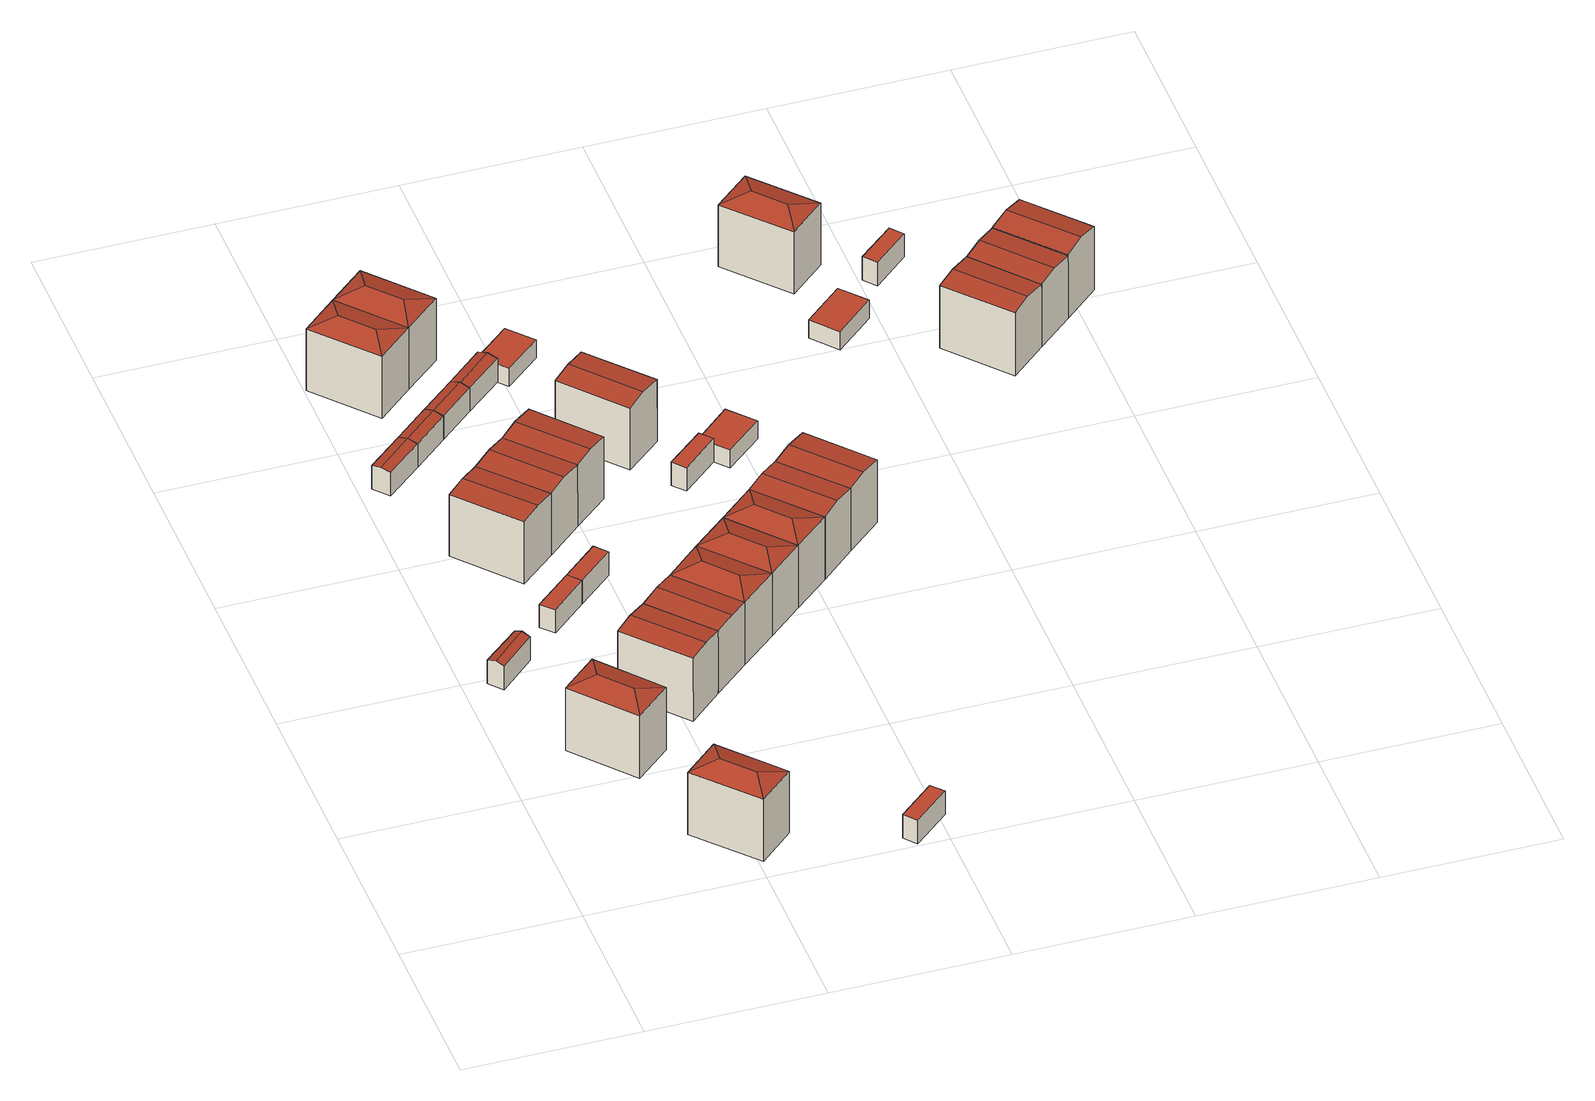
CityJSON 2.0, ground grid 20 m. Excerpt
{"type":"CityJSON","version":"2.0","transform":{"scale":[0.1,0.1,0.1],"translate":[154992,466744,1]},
"CityObjects":{
"building1":{"type":"Building","attributes":{"b3_bag_bag_overlap":0,"b3_dak_type":"slanted","b3_extrusie":"standard","b3_h_dak_50p":4.63,"b3_h_dak_70p":4.71,"b3_h_dak_max":4.77,"b3_h_dak_min":4.03,"b3_h_maaiveld":1.58,"b3_h_nok":4.91,"b3_is_glas_dak":false,"b3_kas_warenhuis":false,"b3_kwaliteitsindicator":true,"b3_mutatie_ahn3_ahn4":false,"b3_mutatie_ahn4_ahn5":false,"b3_n_nok":1,"b3_n_vlakken":2,"b3_opp_buitenmuur":30.27,"b3_opp_dak_plat":0,"b3_opp_dak_schuin":13.38,"b3_opp_grond":10.99,"b3_opp_scheidingsmuur":10.74,"b3_rmse_lod12":0.267,"b3_rmse_lod13":0.267,"b3_rmse_lod22":0.0655,"b3_t_run":10,"b3_val3dity_lod12":"[]","b3_val3dity_lod13":"[]","b3_val3dity_lod22":"[]","b3_volume_lod12":34.39,"b3_volume_lod13":34.39,"b3_volume_lod22":32.69,"geconstateerd":false,"oorspronkelijkbouwjaar":1994,"status":"Pand in gebruik"},"children":["building1-1"]},
"building1-1":{"type":"BuildingPart","parents":["building1"],"geometry":[{"type":"Solid","lod":"2.2","boundaries":[[[[0,1,2,3]],[[4,5,6,1,0]],[[7,6,5,8]],[[6,7,2,1]],[[7,8,9,3,2]],[[4,9,8,5]],[[9,4,0,3]]]],"semantics":{"surfaces":[{"type":"GroundSurface"},{"type":"WallSurface"},{"type":"RoofSurface"}],"values":[[0,1,2,1,1,2,1]]}}]},
"building2":{"type":"Building","attributes":{"b3_bag_bag_overlap":0,"b3_bouwlagen":3,"b3_dak_type":"slanted","b3_extrusie":"standard","b3_h_dak_50p":9.6,"b3_h_dak_70p":9.77,"b3_h_dak_max":9.91,"b3_h_dak_min":7.28,"b3_h_maaiveld":1.52,"b3_is_glas_dak":false,"b3_kas_warenhuis":false,"b3_kwaliteitsindicator":true,"b3_mutatie_ahn3_ahn4":false,"b3_mutatie_ahn4_ahn5":false,"b3_n_nok":0,"b3_n_vlakken":4,"b3_opp_buitenmuur":79.7,"b3_opp_dak_plat":0,"b3_opp_dak_schuin":54.6,"b3_opp_grond":49.22,"b3_opp_scheidingsmuur":136.9,"b3_rmse_lod12":0.864,"b3_rmse_lod13":0.864,"b3_rmse_lod22":0.24,"b3_t_run":28,"b3_val3dity_lod12":"[]","b3_val3dity_lod13":"[]","b3_val3dity_lod22":"[]","b3_volume_lod12":406.12,"b3_volume_lod13":406.12,"b3_volume_lod22":385.7,"geconstateerd":false,"oorspronkelijkbouwjaar":1994,"status":"Pand in gebruik"},"children":["building2-1"]},
"building2-1":{"type":"BuildingPart","parents":["building2"],"geometry":[{"type":"Solid","lod":"2.2","boundaries":[[[[10,11,12,13]],[[14,15,16,17]],[[15,14,11,10]],[[18,14,17]],[[14,18,12,11]],[[19,18,17,16]],[[18,19,13,12]],[[15,19,16]],[[19,15,10,13]]]],"semantics":{"surfaces":[{"type":"GroundSurface"},{"type":"RoofSurface"},{"type":"WallSurface"}],"values":[[0,1,2,1,2,1,2,1,2]]}}]},
"building3":{"type":"Building","attributes":{"b3_bag_bag_overlap":0,"b3_bouwlagen":3,"b3_dak_type":"slanted","b3_extrusie":"standard","b3_h_dak_50p":9.55,"b3_h_dak_70p":9.74,"b3_h_dak_max":9.9,"b3_h_dak_min":7.2,"b3_h_maaiveld":1.53,"b3_is_glas_dak":false,"b3_kas_warenhuis":false,"b3_kwaliteitsindicator":true,"b3_mutatie_ahn3_ahn4":false,"b3_mutatie_ahn4_ahn5":false,"b3_n_nok":0,"b3_n_vlakken":3,"b3_opp_buitenmuur":71.69,"b3_opp_dak_plat":0,"b3_opp_dak_schuin":56.25,"b3_opp_grond":48.6,"b3_opp_scheidingsmuur":135.1,"b3_rmse_lod12":0.925,"b3_rmse_lod13":0.925,"b3_rmse_lod22":0.133,"b3_t_run":32,"b3_val3dity_lod12":"[]","b3_val3dity_lod13":"[]","b3_val3dity_lod22":"[]","b3_volume_lod12":399.47,"b3_volume_lod13":399.47,"b3_volume_lod22":371.41,"geconstateerd":false,"oorspronkelijkbouwjaar":1994,"status":"Pand in gebruik"},"children":["building3-1"]},
"building3-1":{"type":"BuildingPart","parents":["building3"],"geometry":[{"type":"Solid","lod":"2.2","boundaries":[[[[20,21,22,23]],[[24,25,26]],[[25,24,21,20]],[[27,24,26,28]],[[24,27,22,21]],[[29,27,28]],[[27,29,23,22]],[[25,29,28,26]],[[29,25,20,23]]]],"semantics":{"surfaces":[{"type":"GroundSurface"},{"type":"RoofSurface"},{"type":"WallSurface"}],"values":[[0,1,2,1,2,1,2,1,2]]}}]},
"building4":{"type":"Building","attributes":{"b3_bag_bag_overlap":0,"b3_dak_type":"slanted","b3_extrusie":"standard","b3_h_dak_50p":4.61,"b3_h_dak_70p":4.71,"b3_h_dak_max":4.77,"b3_h_dak_min":4.03,"b3_h_maaiveld":1.59,"b3_h_nok":4.92,"b3_is_glas_dak":false,"b3_kas_warenhuis":false,"b3_kwaliteitsindicator":true,"b3_mutatie_ahn3_ahn4":false,"b3_mutatie_ahn4_ahn5":false,"b3_n_nok":1,"b3_n_vlakken":2,"b3_opp_buitenmuur":27.35,"b3_opp_dak_plat":0,"b3_opp_dak_schuin":15.13,"b3_opp_grond":12.2,"b3_opp_scheidingsmuur":12.97,"b3_rmse_lod12":0.291,"b3_rmse_lod13":0.291,"b3_rmse_lod22":0.0603,"b3_t_run":14,"b3_val3dity_lod12":"[]","b3_val3dity_lod13":"[]","b3_val3dity_lod22":"[]","b3_volume_lod12":37.85,"b3_volume_lod13":37.85,"b3_volume_lod22":35.53,"geconstateerd":false,"oorspronkelijkbouwjaar":1994,"status":"Pand in gebruik"},"children":["building4-1"]},
"building4-1":{"type":"BuildingPart","parents":["building4"],"geometry":[{"type":"Solid","lod":"2.2","boundaries":[[[[30,31,32,33]],[[34,35,36,37]],[[35,34,31,30]],[[34,37,38,32,31]],[[39,38,37,36]],[[38,39,33,32]],[[39,36,35,30,33]]]],"semantics":{"surfaces":[{"type":"GroundSurface"},{"type":"RoofSurface"},{"type":"WallSurface"}],"values":[[0,1,2,2,1,2,2]]}}]},
"building5":{"type":"Building","attributes":{"b3_bag_bag_overlap":0,"b3_dak_type":"slanted","b3_extrusie":"standard","b3_h_dak_50p":4.68,"b3_h_dak_70p":4.75,"b3_h_dak_max":4.77,"b3_h_dak_min":4.08,"b3_h_maaiveld":1.59,"b3_h_nok":4.87,"b3_is_glas_dak":false,"b3_kas_warenhuis":false,"b3_kwaliteitsindicator":true,"b3_mutatie_ahn3_ahn4":false,"b3_mutatie_ahn4_ahn5":false,"b3_n_nok":1,"b3_n_vlakken":2,"b3_opp_buitenmuur":35.04,"b3_opp_dak_plat":0,"b3_opp_dak_schuin":11.88,"b3_opp_grond":10.52,"b3_opp_scheidingsmuur":11.82,"b3_rmse_lod12":0.231,"b3_rmse_lod13":0.231,"b3_rmse_lod22":0.231,"b3_t_run":9,"b3_val3dity_lod12":"[]","b3_val3dity_lod13":"[]","b3_val3dity_lod22":"[]","b3_volume_lod12":32.92,"b3_volume_lod13":32.92,"b3_volume_lod22":33.06,"geconstateerd":false,"oorspronkelijkbouwjaar":1994,"status":"Pand in gebruik"},"children":["building5-1"]},
"building5-1":{"type":"BuildingPart","parents":["building5"],"geometry":[{"type":"Solid","lod":"2.2","boundaries":[[[[40,41,42,43]],[[44,45,46,47]],[[47,46,41,40]],[[46,45,42,41]],[[45,44,43,42]],[[44,47,40,43]]]],"semantics":{"surfaces":[{"type":"GroundSurface"},{"type":"RoofSurface"},{"type":"WallSurface"}],"values":[[0,1,2,2,2,2]]}}]},
"building6":{"type":"Building","attributes":{"b3_bag_bag_overlap":0,"b3_bouwlagen":3,"b3_dak_type":"slanted","b3_extrusie":"standard","b3_h_dak_50p":9.61,"b3_h_dak_70p":9.77,"b3_h_dak_max":9.91,"b3_h_dak_min":7.34,"b3_h_maaiveld":1.59,"b3_is_glas_dak":false,"b3_kas_warenhuis":false,"b3_kwaliteitsindicator":true,"b3_mutatie_ahn3_ahn4":false,"b3_mutatie_ahn4_ahn5":false,"b3_n_nok":0,"b3_n_vlakken":4,"b3_opp_buitenmuur":77.63,"b3_opp_dak_plat":33.85,"b3_opp_dak_schuin":20.02,"b3_opp_grond":48.77,"b3_opp_scheidingsmuur":137.22,"b3_rmse_lod12":0.823,"b3_rmse_lod13":0.823,"b3_rmse_lod22":0.257,"b3_t_run":23,"b3_val3dity_lod12":"[]","b3_val3dity_lod13":"[]","b3_val3dity_lod22":"[]","b3_volume_lod12":399.08,"b3_volume_lod13":399.08,"b3_volume_lod22":379.84,"geconstateerd":false,"oorspronkelijkbouwjaar":1994,"status":"Pand in gebruik"},"children":["building6-1"]},
"building6-1":{"type":"BuildingPart","parents":["building6"],"geometry":[{"type":"Solid","lod":"2.2","boundaries":[[[[48,49,50,51]],[[52,53,54,55]],[[53,52,49,48]],[[52,55,56,50,49]],[[57,56,55,54]],[[56,57,51,50]],[[57,54,53,48,51]]]],"semantics":{"surfaces":[{"type":"GroundSurface"},{"type":"RoofSurface"},{"type":"WallSurface"}],"values":[[0,1,2,2,1,2,2]]}}]},
"building7":{"type":"Building","attributes":{"b3_bag_bag_overlap":0,"b3_bouwlagen":3,"b3_dak_type":"slanted","b3_extrusie":"standard","b3_h_dak_50p":9.59,"b3_h_dak_70p":9.77,"b3_h_dak_max":9.9,"b3_h_dak_min":7.23,"b3_h_maaiveld":1.51,"b3_is_glas_dak":false,"b3_kas_warenhuis":false,"b3_kwaliteitsindicator":true,"b3_mutatie_ahn3_ahn4":false,"b3_mutatie_ahn4_ahn5":false,"b3_n_nok":0,"b3_n_vlakken":4,"b3_opp_buitenmuur":77.26,"b3_opp_dak_plat":0,"b3_opp_dak_schuin":51.96,"b3_opp_grond":46.77,"b3_opp_scheidingsmuur":135.8,"b3_rmse_lod12":0.883,"b3_rmse_lod13":0.883,"b3_rmse_lod22":0.223,"b3_t_run":28,"b3_val3dity_lod12":"[]","b3_val3dity_lod13":"[]","b3_val3dity_lod22":"[]","b3_volume_lod12":386.36,"b3_volume_lod13":386.36,"b3_volume_lod22":367.02,"geconstateerd":false,"oorspronkelijkbouwjaar":1994,"status":"Pand in gebruik"},"children":["building7-1"]},
"building7-1":{"type":"BuildingPart","parents":["building7"],"geometry":[{"type":"Solid","lod":"2.2","boundaries":[[[[58,59,60,61]],[[62,63,64,65]],[[63,62,59,58]],[[62,65,66,60,59]],[[67,66,65,64]],[[66,67,61,60]],[[67,64,63,58,61]]]],"semantics":{"surfaces":[{"type":"GroundSurface"},{"type":"RoofSurface"},{"type":"WallSurface"}],"values":[[0,1,2,2,1,2,2]]}}]},
"building8":{"type":"Building","attributes":{"b3_bag_bag_overlap":0,"b3_dak_type":"slanted","b3_extrusie":"standard","b3_h_dak_50p":4.69,"b3_h_dak_70p":4.74,"b3_h_dak_max":4.77,"b3_h_dak_min":4.13,"b3_h_maaiveld":1.6,"b3_h_nok":4.86,"b3_is_glas_dak":false,"b3_kas_warenhuis":false,"b3_kwaliteitsindicator":true,"b3_mutatie_ahn3_ahn4":false,"b3_mutatie_ahn4_ahn5":false,"b3_n_nok":1,"b3_n_vlakken":2,"b3_opp_buitenmuur":27.8,"b3_opp_dak_plat":0,"b3_opp_dak_schuin":14.41,"b3_opp_grond":11.99,"b3_opp_scheidingsmuur":12.98,"b3_rmse_lod12":0.27,"b3_rmse_lod13":0.27,"b3_rmse_lod22":0.0761,"b3_t_run":11,"b3_val3dity_lod12":"[]","b3_val3dity_lod13":"[]","b3_val3dity_lod22":"[]","b3_volume_lod12":37.41,"b3_volume_lod13":37.41,"b3_volume_lod22":35.34,"geconstateerd":false,"oorspronkelijkbouwjaar":1994,"status":"Pand in gebruik"},"children":["building8-1"]},
"building8-1":{"type":"BuildingPart","parents":["building8"],"geometry":[{"type":"Solid","lod":"2.2","boundaries":[[[[33,68,69,30]],[[70,39,36,71]],[[39,70,68,33]],[[70,71,72,69,68]],[[35,72,71,36]],[[72,35,30,69]],[[35,36,39,33,30]]]],"semantics":{"surfaces":[{"type":"GroundSurface"},{"type":"RoofSurface"},{"type":"WallSurface"}],"values":[[0,1,2,2,1,2,2]]}}]},
"building9":{"type":"Building","attributes":{"b3_bag_bag_overlap":0,"b3_bouwlagen":3,"b3_dak_type":"slanted","b3_extrusie":"standard","b3_h_dak_50p":9.6,"b3_h_dak_70p":9.78,"b3_h_dak_max":9.91,"b3_h_dak_min":7.36,"b3_h_maaiveld":1.59,"b3_is_glas_dak":false,"b3_kas_warenhuis":false,"b3_kwaliteitsindicator":true,"b3_mutatie_ahn3_ahn4":false,"b3_mutatie_ahn4_ahn5":false,"b3_n_nok":0,"b3_n_vlakken":4,"b3_opp_buitenmuur":74.48,"b3_opp_dak_plat":0,"b3_opp_dak_schuin":57.05,"b3_opp_grond":49.5,"b3_opp_scheidingsmuur":133.63,"b3_rmse_lod12":0.847,"b3_rmse_lod13":0.847,"b3_rmse_lod22":0.114,"b3_t_run":25,"b3_val3dity_lod12":"[]","b3_val3dity_lod13":"[]","b3_val3dity_lod22":"[]","b3_volume_lod12":405.48,"b3_volume_lod13":405.48,"b3_volume_lod22":376.64,"geconstateerd":false,"oorspronkelijkbouwjaar":1994,"status":"Pand in gebruik"},"children":["building9-1"]},
"building9-1":{"type":"BuildingPart","parents":["building9"],"geometry":[{"type":"Solid","lod":"2.2","boundaries":[[[[73,74,75,76]],[[77,78,79,80]],[[78,77,74,73]],[[81,77,80]],[[77,81,75,74]],[[82,81,80,79]],[[81,82,76,75]],[[78,82,79]],[[82,78,73,76]]]],"semantics":{"surfaces":[{"type":"GroundSurface"},{"type":"RoofSurface"},{"type":"WallSurface"}],"values":[[0,1,2,1,2,1,2,1,2]]}}]},
"building10":{"type":"Building","attributes":{"b3_bag_bag_overlap":0,"b3_dak_type":"slanted","b3_extrusie":"standard","b3_h_dak_50p":4.64,"b3_h_dak_70p":4.74,"b3_h_dak_max":4.77,"b3_h_dak_min":3.97,"b3_h_maaiveld":1.59,"b3_h_nok":4.87,"b3_is_glas_dak":false,"b3_kas_warenhuis":false,"b3_kwaliteitsindicator":true,"b3_mutatie_ahn3_ahn4":false,"b3_mutatie_ahn4_ahn5":false,"b3_n_nok":1,"b3_n_vlakken":2,"b3_opp_buitenmuur":35.2,"b3_opp_dak_plat":0,"b3_opp_dak_schuin":12.43,"b3_opp_grond":10.28,"b3_opp_scheidingsmuur":11.78,"b3_rmse_lod12":0.25,"b3_rmse_lod13":0.25,"b3_rmse_lod22":0.283,"b3_t_run":13,"b3_val3dity_lod12":"[]","b3_val3dity_lod13":"[]","b3_val3dity_lod22":"[]","b3_volume_lod12":32.15,"b3_volume_lod13":32.15,"b3_volume_lod22":32.81,"geconstateerd":false,"oorspronkelijkbouwjaar":1994,"status":"Pand in gebruik"},"children":["building10-1"]},
"building10-1":{"type":"BuildingPart","parents":["building10"],"geometry":[{"type":"Solid","lod":"2.2","boundaries":[[[[40,83,84,41]],[[46,85,86,47]],[[47,86,83,40]],[[86,85,84,83]],[[85,46,41,84]],[[46,47,40,41]]]],"semantics":{"surfaces":[{"type":"GroundSurface"},{"type":"RoofSurface"},{"type":"WallSurface"}],"values":[[0,1,2,2,2,2]]}}]},
"building11":{"type":"Building","attributes":{"b3_bag_bag_overlap":0,"b3_bouwlagen":3,"b3_dak_type":"slanted","b3_extrusie":"standard","b3_h_dak_50p":9.6,"b3_h_dak_70p":9.77,"b3_h_dak_max":9.91,"b3_h_dak_min":7.34,"b3_h_maaiveld":1.59,"b3_is_glas_dak":false,"b3_kas_warenhuis":false,"b3_kwaliteitsindicator":true,"b3_mutatie_ahn3_ahn4":false,"b3_mutatie_ahn4_ahn5":false,"b3_n_nok":0,"b3_n_vlakken":4,"b3_opp_buitenmuur":73.9,"b3_opp_dak_plat":29.77,"b3_opp_dak_schuin":25.44,"b3_opp_grond":48.77,"b3_opp_scheidingsmuur":137.41,"b3_rmse_lod12":0.866,"b3_rmse_lod13":0.866,"b3_rmse_lod22":0.205,"b3_t_run":30,"b3_val3dity_lod12":"[]","b3_val3dity_lod13":"[]","b3_val3dity_lod22":"[]","b3_volume_lod12":399.15,"b3_volume_lod13":399.15,"b3_volume_lod22":375.62,"geconstateerd":false,"oorspronkelijkbouwjaar":1994,"status":"Pand in gebruik"},"children":["building11-1"]},
"building11-1":{"type":"BuildingPart","parents":["building11"],"geometry":[{"type":"Solid","lod":"2.2","boundaries":[[[[50,87,88,51]],[[56,89,90,87,50]],[[91,90,89,92]],[[90,91,88,87]],[[91,92,57,51,88]],[[56,57,92,89]],[[57,56,50,51]]]],"semantics":{"surfaces":[{"type":"GroundSurface"},{"type":"WallSurface"},{"type":"RoofSurface"}],"values":[[0,1,2,1,1,2,1]]}}]},
"building12":{"type":"Building","attributes":{"b3_bag_bag_overlap":0,"b3_bouwlagen":3,"b3_dak_type":"slanted","b3_extrusie":"standard","b3_h_dak_50p":9.59,"b3_h_dak_70p":9.78,"b3_h_dak_max":9.91,"b3_h_dak_min":7.23,"b3_h_maaiveld":1.5,"b3_is_glas_dak":false,"b3_kas_warenhuis":false,"b3_kwaliteitsindicator":true,"b3_mutatie_ahn3_ahn4":false,"b3_mutatie_ahn4_ahn5":false,"b3_n_nok":0,"b3_n_vlakken":4,"b3_opp_buitenmuur":77.99,"b3_opp_dak_plat":0,"b3_opp_dak_schuin":55.52,"b3_opp_grond":49.22,"b3_opp_scheidingsmuur":136.2,"b3_rmse_lod12":0.898,"b3_rmse_lod13":0.898,"b3_rmse_lod22":0.191,"b3_t_run":26,"b3_val3dity_lod12":"[]","b3_val3dity_lod13":"[]","b3_val3dity_lod22":"[]","b3_volume_lod12":406.98,"b3_volume_lod13":406.98,"b3_volume_lod22":383.53,"geconstateerd":false,"oorspronkelijkbouwjaar":1994,"status":"Pand in gebruik"},"children":["building12-1"]},
"building12-1":{"type":"BuildingPart","parents":["building12"],"geometry":[{"type":"Solid","lod":"2.2","boundaries":[[[[93,94,61,60]],[[95,96,97,98]],[[96,95,94,93]],[[95,98,67,61,94]],[[66,67,98,97]],[[67,66,60,61]],[[66,97,96,93,60]]]],"semantics":{"surfaces":[{"type":"GroundSurface"},{"type":"RoofSurface"},{"type":"WallSurface"}],"values":[[0,1,2,2,1,2,2]]}}]},
"building13":{"type":"Building","attributes":{"b3_bag_bag_overlap":0,"b3_dak_type":"slanted","b3_extrusie":"standard","b3_h_dak_50p":4.61,"b3_h_dak_70p":4.72,"b3_h_dak_max":4.76,"b3_h_dak_min":4.02,"b3_h_maaiveld":1.59,"b3_h_nok":4.92,"b3_is_glas_dak":false,"b3_kas_warenhuis":false,"b3_kwaliteitsindicator":true,"b3_mutatie_ahn3_ahn4":false,"b3_mutatie_ahn4_ahn5":false,"b3_n_nok":1,"b3_n_vlakken":2,"b3_opp_buitenmuur":26.83,"b3_opp_dak_plat":0,"b3_opp_dak_schuin":15.41,"b3_opp_grond":12.29,"b3_opp_scheidingsmuur":13.17,"b3_rmse_lod12":0.297,"b3_rmse_lod13":0.297,"b3_rmse_lod22":0.0627,"b3_t_run":14,"b3_val3dity_lod12":"[]","b3_val3dity_lod13":"[]","b3_val3dity_lod22":"[]","b3_volume_lod12":38.17,"b3_volume_lod13":38.17,"b3_volume_lod22":35.73,"geconstateerd":false,"oorspronkelijkbouwjaar":1994,"status":"Pand in gebruik"},"children":["building13-1"]},
"building13-1":{"type":"BuildingPart","parents":["building13"],"geometry":[{"type":"Solid","lod":"2.2","boundaries":[[[[99,69,68,100]],[[72,101,102,71]],[[101,72,69,99]],[[72,71,70,68,69]],[[103,70,71,102]],[[70,103,100,68]],[[103,102,101,99,100]]]],"semantics":{"surfaces":[{"type":"GroundSurface"},{"type":"RoofSurface"},{"type":"WallSurface"}],"values":[[0,1,2,2,1,2,2]]}}]},
"building14":{"type":"Building","attributes":{"b3_bag_bag_overlap":0,"b3_bouwlagen":3,"b3_dak_type":"slanted","b3_extrusie":"standard","b3_h_dak_50p":9.74,"b3_h_dak_70p":9.85,"b3_h_dak_max":10.15,"b3_h_dak_min":9.33,"b3_h_maaiveld":1.56,"b3_is_glas_dak":false,"b3_kas_warenhuis":false,"b3_kwaliteitsindicator":true,"b3_mutatie_ahn3_ahn4":false,"b3_mutatie_ahn4_ahn5":false,"b3_n_nok":0,"b3_n_vlakken":7,"b3_opp_buitenmuur":94.42,"b3_opp_dak_plat":0,"b3_opp_dak_schuin":53.62,"b3_opp_grond":50.47,"b3_opp_scheidingsmuur":137.22,"b3_rmse_lod12":1.03,"b3_rmse_lod13":1.03,"b3_rmse_lod22":0.602,"b3_t_run":33,"b3_val3dity_lod12":"[]","b3_val3dity_lod13":"[]","b3_val3dity_lod22":"[]","b3_volume_lod12":415.78,"b3_volume_lod13":415.78,"b3_volume_lod22":398.67,"geconstateerd":false,"oorspronkelijkbouwjaar":1994,"status":"Pand in gebruik"},"children":["building14-1"]},
"building14-1":{"type":"BuildingPart","parents":["building14"],"geometry":[{"type":"Solid","lod":"2.2","boundaries":[[[[73,104,105,74]],[[106,78,107]],[[78,106,104,73]],[[108,106,107,109]],[[106,108,105,104]],[[77,108,109]],[[108,77,74,105]],[[78,77,109,107]],[[77,78,73,74]]]],"semantics":{"surfaces":[{"type":"GroundSurface"},{"type":"RoofSurface"},{"type":"WallSurface"}],"values":[[0,1,2,1,2,1,2,1,2]]}}]},
"building15":{"type":"Building","attributes":{"b3_bag_bag_overlap":0,"b3_bouwlagen":3,"b3_dak_type":"slanted","b3_extrusie":"standard","b3_h_dak_50p":9.62,"b3_h_dak_70p":9.78,"b3_h_dak_max":9.92,"b3_h_dak_min":7.34,"b3_h_maaiveld":1.6,"b3_is_glas_dak":false,"b3_kas_warenhuis":false,"b3_kwaliteitsindicator":true,"b3_mutatie_ahn3_ahn4":false,"b3_mutatie_ahn4_ahn5":false,"b3_n_nok":0,"b3_n_vlakken":4,"b3_opp_buitenmuur":74.53,"b3_opp_dak_plat":0,"b3_opp_dak_schuin":53.96,"b3_opp_grond":48.77,"b3_opp_scheidingsmuur":140,"b3_rmse_lod12":0.837,"b3_rmse_lod13":0.837,"b3_rmse_lod22":0.233,"b3_t_run":22,"b3_val3dity_lod12":"[]","b3_val3dity_lod13":"[]","b3_val3dity_lod22":"[]","b3_volume_lod12":399.13,"b3_volume_lod13":399.13,"b3_volume_lod22":379.52,"geconstateerd":false,"oorspronkelijkbouwjaar":1994,"status":"Pand in gebruik"},"children":["building15-1"]},
"building15-1":{"type":"BuildingPart","parents":["building15"],"geometry":[{"type":"Solid","lod":"2.2","boundaries":[[[[87,110,111,88]],[[90,112,113,110,87]],[[114,113,112,115]],[[113,114,111,110]],[[114,115,91,88,111]],[[90,91,115,112]],[[91,90,87,88]]]],"semantics":{"surfaces":[{"type":"GroundSurface"},{"type":"WallSurface"},{"type":"RoofSurface"}],"values":[[0,1,2,1,1,2,1]]}}]},
"building16":{"type":"Building","attributes":{"b3_bag_bag_overlap":0,"b3_dak_type":"slanted","b3_extrusie":"standard","b3_h_dak_50p":4.72,"b3_h_dak_70p":4.75,"b3_h_dak_max":4.78,"b3_h_dak_min":4.2,"b3_h_maaiveld":1.56,"b3_h_nok":4.88,"b3_is_glas_dak":false,"b3_kas_warenhuis":false,"b3_kwaliteitsindicator":true,"b3_mutatie_ahn3_ahn4":false,"b3_mutatie_ahn4_ahn5":false,"b3_n_nok":1,"b3_n_vlakken":2,"b3_opp_buitenmuur":37.18,"b3_opp_dak_plat":0,"b3_opp_dak_schuin":11.25,"b3_opp_grond":10.51,"b3_opp_scheidingsmuur":10.3,"b3_rmse_lod12":0.205,"b3_rmse_lod13":0.205,"b3_rmse_lod22":0.273,"b3_t_run":10,"b3_val3dity_lod12":"[]","b3_val3dity_lod13":"[]","b3_val3dity_lod22":"[]","b3_volume_lod12":33.3,"b3_volume_lod13":33.3,"b3_volume_lod22":33.35,"geconstateerd":false,"oorspronkelijkbouwjaar":1994,"status":"Pand in gebruik"},"children":["building16-1"]},
"building16-1":{"type":"BuildingPart","parents":["building16"],"geometry":[{"type":"Solid","lod":"2.2","boundaries":[[[[116,117,118,119]],[[120,121,122,123]],[[123,122,117,116]],[[122,121,118,117]],[[121,120,119,118]],[[120,123,116,119]]]],"semantics":{"surfaces":[{"type":"GroundSurface"},{"type":"RoofSurface"},{"type":"WallSurface"}],"values":[[0,1,2,2,2,2]]}}]},
"building17":{"type":"Building","attributes":{"b3_bag_bag_overlap":0,"b3_bouwlagen":3,"b3_dak_type":"slanted","b3_extrusie":"standard","b3_h_dak_50p":9.58,"b3_h_dak_70p":9.76,"b3_h_dak_max":9.91,"b3_h_dak_min":7.18,"b3_h_maaiveld":1.5,"b3_is_glas_dak":false,"b3_kas_warenhuis":false,"b3_kwaliteitsindicator":true,"b3_mutatie_ahn3_ahn4":false,"b3_mutatie_ahn4_ahn5":false,"b3_n_nok":0,"b3_n_vlakken":4,"b3_opp_buitenmuur":74.84,"b3_opp_dak_plat":28.11,"b3_opp_dak_schuin":28.77,"b3_opp_grond":49.51,"b3_opp_scheidingsmuur":136.21,"b3_rmse_lod12":0.909,"b3_rmse_lod13":0.909,"b3_rmse_lod22":0.114,"b3_t_run":29,"b3_val3dity_lod12":"[]","b3_val3dity_lod13":"[]","b3_val3dity_lod22":"[]","b3_volume_lod12":409.33,"b3_volume_lod13":409.33,"b3_volume_lod22":382.54,"geconstateerd":false,"oorspronkelijkbouwjaar":1994,"status":"Pand in gebruik"},"children":["building17-1"]},
"building17-1":{"type":"BuildingPart","parents":["building17"],"geometry":[{"type":"Solid","lod":"2.2","boundaries":[[[[124,94,93,125]],[[95,126,127]],[[126,95,94,124]],[[96,95,127,128]],[[95,96,93,94]],[[129,96,128]],[[96,129,125,93]],[[126,129,128,127]],[[129,126,124,125]]]],"semantics":{"surfaces":[{"type":"GroundSurface"},{"type":"RoofSurface"},{"type":"WallSurface"}],"values":[[0,1,2,1,2,1,2,1,2]]}}]},
"building18":{"type":"Building","attributes":{"b3_bag_bag_overlap":0,"b3_dak_type":"slanted","b3_extrusie":"standard","b3_h_dak_50p":4.61,"b3_h_dak_70p":4.71,"b3_h_dak_max":4.76,"b3_h_dak_min":3.96,"b3_h_maaiveld":1.58,"b3_h_nok":4.93,"b3_is_glas_dak":false,"b3_kas_warenhuis":false,"b3_kwaliteitsindicator":true,"b3_mutatie_ahn3_ahn4":false,"b3_mutatie_ahn4_ahn5":false,"b3_n_nok":1,"b3_n_vlakken":2,"b3_opp_buitenmuur":29.05,"b3_opp_dak_plat":0,"b3_opp_dak_schuin":16.41,"b3_opp_grond":13.06,"b3_opp_scheidingsmuur":12.29,"b3_rmse_lod12":0.303,"b3_rmse_lod13":0.303,"b3_rmse_lod22":0.099,"b3_t_run":12,"b3_val3dity_lod12":"[]","b3_val3dity_lod13":"[]","b3_val3dity_lod22":"[]","b3_volume_lod12":40.49,"b3_volume_lod13":40.49,"b3_volume_lod22":37.89,"geconstateerd":false,"oorspronkelijkbouwjaar":1994,"status":"Pand in gebruik"},"children":["building18-1"]},
"building18-1":{"type":"BuildingPart","parents":["building18"],"geometry":[{"type":"Solid","lod":"2.2","boundaries":[[[[100,130,131,99]],[[132,103,133,134]],[[103,132,130,100]],[[132,134,135,131,130]],[[101,135,134,133]],[[135,101,99,131]],[[101,133,103,100,99]]]],"semantics":{"surfaces":[{"type":"GroundSurface"},{"type":"RoofSurface"},{"type":"WallSurface"}],"values":[[0,1,2,2,1,2,2]]}}]},
"building19":{"type":"Building","attributes":{"b3_bag_bag_overlap":0,"b3_bouwlagen":3,"b3_dak_type":"slanted","b3_extrusie":"standard","b3_h_dak_50p":9.59,"b3_h_dak_70p":9.77,"b3_h_dak_max":9.91,"b3_h_dak_min":7.24,"b3_h_maaiveld":1.48,"b3_is_glas_dak":false,"b3_kas_warenhuis":false,"b3_kwaliteitsindicator":true,"b3_mutatie_ahn3_ahn4":false,"b3_mutatie_ahn4_ahn5":false,"b3_n_nok":0,"b3_n_vlakken":4,"b3_opp_buitenmuur":72.04,"b3_opp_dak_plat":0.24,"b3_opp_dak_schuin":55.11,"b3_opp_grond":47.88,"b3_opp_scheidingsmuur":136.36,"b3_rmse_lod12":0.882,"b3_rmse_lod13":0.882,"b3_rmse_lod22":0.114,"b3_t_run":28,"b3_val3dity_lod12":"[]","b3_val3dity_lod13":"[]","b3_val3dity_lod22":"[]","b3_volume_lod12":396.99,"b3_volume_lod13":396.99,"b3_volume_lod22":369.7,"geconstateerd":false,"oorspronkelijkbouwjaar":1994,"status":"Pand in gebruik"},"children":["building19-1"]},
"building19-1":{"type":"BuildingPart","parents":["building19"],"geometry":[{"type":"Solid","lod":"2.2","boundaries":[[[[136,124,125,137]],[[126,138,139]],[[138,126,124,136]],[[129,126,139,140]],[[126,129,125,124]],[[141,129,140]],[[129,141,137,125]],[[138,141,140,139]],[[141,138,136,137]]]],"semantics":{"surfaces":[{"type":"GroundSurface"},{"type":"RoofSurface"},{"type":"WallSurface"}],"values":[[0,1,2,1,2,1,2,1,2]]}}]},
"building20":{"type":"Building","attributes":{"b3_bag_bag_overlap":0,"b3_dak_type":"horizontal","b3_extrusie":"standard","b3_h_dak_50p":4.03,"b3_h_dak_70p":4.03,"b3_h_dak_max":4.07,"b3_h_dak_min":3.99,"b3_h_maaiveld":1.57,"b3_is_glas_dak":false,"b3_kas_warenhuis":false,"b3_kwaliteitsindicator":true,"b3_mutatie_ahn3_ahn4":false,"b3_mutatie_ahn4_ahn5":false,"b3_n_nok":0,"b3_n_vlakken":1,"b3_opp_buitenmuur":39.67,"b3_opp_dak_plat":20.59,"b3_opp_dak_schuin":0,"b3_opp_grond":20.59,"b3_opp_scheidingsmuur":5.63,"b3_rmse_lod12":0.0218,"b3_rmse_lod13":0.0218,"b3_rmse_lod22":0.0178,"b3_t_run":20,"b3_val3dity_lod12":"[]","b3_val3dity_lod13":"[]","b3_val3dity_lod22":"[]","b3_volume_lod12":50.68,"b3_volume_lod13":50.68,"b3_volume_lod22":50.57,"geconstateerd":false,"oorspronkelijkbouwjaar":1994,"status":"Pand in gebruik"},"children":["building20-1"]},
"building20-1":{"type":"BuildingPart","parents":["building20"],"geometry":[{"type":"Solid","lod":"2.2","boundaries":[[[[142,130,143,144]],[[145,146,147,148]],[[148,147,130,142]],[[147,146,143,130]],[[146,145,144,143]],[[145,148,142,144]]]],"semantics":{"surfaces":[{"type":"GroundSurface"},{"type":"RoofSurface"},{"type":"WallSurface"}],"values":[[0,1,2,2,2,2]]}}]},
"building21":{"type":"Building","attributes":{"b3_bag_bag_overlap":0,"b3_bouwlagen":3,"b3_dak_type":"slanted","b3_extrusie":"standard","b3_h_dak_50p":9.62,"b3_h_dak_70p":9.79,"b3_h_dak_max":9.93,"b3_h_dak_min":7.36,"b3_h_maaiveld":1.56,"b3_is_glas_dak":false,"b3_kas_warenhuis":false,"b3_kwaliteitsindicator":true,"b3_mutatie_ahn3_ahn4":false,"b3_mutatie_ahn4_ahn5":false,"b3_n_nok":0,"b3_n_vlakken":6,"b3_opp_buitenmuur":77.06,"b3_opp_dak_plat":0,"b3_opp_dak_schuin":56.78,"b3_opp_grond":48.76,"b3_opp_scheidingsmuur":134.86,"b3_rmse_lod12":1.28,"b3_rmse_lod13":1.28,"b3_rmse_lod22":0.622,"b3_t_run":34,"b3_val3dity_lod12":"[]","b3_val3dity_lod13":"[]","b3_val3dity_lod22":"[]","b3_volume_lod12":400.56,"b3_volume_lod13":400.56,"b3_volume_lod22":374.87,"geconstateerd":false,"oorspronkelijkbouwjaar":1994,"status":"Pand in gebruik"},"children":["building21-1"]},
"building21-1":{"type":"BuildingPart","parents":["building21"],"geometry":[{"type":"Solid","lod":"2.2","boundaries":[[[[149,150,151,152]],[[153,154,155,156]],[[154,153,150,149]],[[153,156,157,151,150]],[[158,157,156,155]],[[157,158,152,151]],[[158,155,154,149,152]]]],"semantics":{"surfaces":[{"type":"GroundSurface"},{"type":"RoofSurface"},{"type":"WallSurface"}],"values":[[0,1,2,2,1,2,2]]}}]},
"building22":{"type":"Building","attributes":{"b3_bag_bag_overlap":0,"b3_bouwlagen":3,"b3_dak_type":"slanted","b3_extrusie":"standard","b3_h_dak_50p":9.6,"b3_h_dak_70p":9.77,"b3_h_dak_max":9.91,"b3_h_dak_min":7.21,"b3_h_maaiveld":1.48,"b3_is_glas_dak":false,"b3_kas_warenhuis":false,"b3_kwaliteitsindicator":true,"b3_mutatie_ahn3_ahn4":false,"b3_mutatie_ahn4_ahn5":false,"b3_n_nok":0,"b3_n_vlakken":4,"b3_opp_buitenmuur":75.82,"b3_opp_dak_plat":30.67,"b3_opp_dak_schuin":24.29,"b3_opp_grond":48.83,"b3_opp_scheidingsmuur":138.82,"b3_rmse_lod12":0.887,"b3_rmse_lod13":0.887,"b3_rmse_lod22":0.17,"b3_t_run":22,"b3_val3dity_lod12":"[]","b3_val3dity_lod13":"[]","b3_val3dity_lod22":"[]","b3_volume_lod12":404.82,"b3_volume_lod13":404.82,"b3_volume_lod22":381.97,"geconstateerd":false,"oorspronkelijkbouwjaar":1994,"status":"Pand in gebruik"},"children":["building22-1"]},
"building22-1":{"type":"BuildingPart","parents":["building22"],"geometry":[{"type":"Solid","lod":"2.2","boundaries":[[[[137,159,160,136]],[[161,141,162]],[[141,161,159,137]],[[163,161,162,164]],[[161,163,160,159]],[[138,163,164]],[[163,138,136,160]],[[141,138,164,162]],[[138,141,137,136]]]],"semantics":{"surfaces":[{"type":"GroundSurface"},{"type":"RoofSurface"},{"type":"WallSurface"}],"values":[[0,1,2,1,2,1,2,1,2]]}}]},
"building23":{"type":"Building","attributes":{"b3_bag_bag_overlap":0,"b3_dak_type":"slanted","b3_extrusie":"standard","b3_h_dak_50p":4.63,"b3_h_dak_70p":4.73,"b3_h_dak_max":4.77,"b3_h_dak_min":3.92,"b3_h_maaiveld":1.59,"b3_h_nok":4.85,"b3_is_glas_dak":false,"b3_kas_warenhuis":false,"b3_kwaliteitsindicator":true,"b3_mutatie_ahn3_ahn4":false,"b3_mutatie_ahn4_ahn5":false,"b3_n_nok":1,"b3_n_vlakken":2,"b3_opp_buitenmuur":37.18,"b3_opp_dak_plat":0,"b3_opp_dak_schuin":12.55,"b3_opp_grond":10.04,"b3_opp_scheidingsmuur":10.02,"b3_rmse_lod12":0.261,"b3_rmse_lod13":0.261,"b3_rmse_lod22":0.279,"b3_t_run":12,"b3_val3dity_lod12":"[]","b3_val3dity_lod13":"[]","b3_val3dity_lod22":"[]","b3_volume_lod12":31.39,"b3_volume_lod13":31.39,"b3_volume_lod22":32.18,"geconstateerd":false,"oorspronkelijkbouwjaar":1994,"status":"Pand in gebruik"},"children":["building23-1"]},
"building23-1":{"type":"BuildingPart","parents":["building23"],"geometry":[{"type":"Solid","lod":"2.2","boundaries":[[[[165,166,167,168]],[[169,170,171,172]],[[172,171,166,165]],[[171,170,167,166]],[[170,169,168,167]],[[169,172,165,168]]]],"semantics":{"surfaces":[{"type":"GroundSurface"},{"type":"RoofSurface"},{"type":"WallSurface"}],"values":[[0,1,2,2,2,2]]}}]},
"building24":{"type":"Building","attributes":{"b3_bag_bag_overlap":0,"b3_bouwlagen":3,"b3_dak_type":"slanted","b3_extrusie":"standard","b3_h_dak_50p":9.59,"b3_h_dak_70p":9.78,"b3_h_dak_max":9.9,"b3_h_dak_min":7.2,"b3_h_maaiveld":1.51,"b3_is_glas_dak":false,"b3_kas_warenhuis":false,"b3_kwaliteitsindicator":true,"b3_mutatie_ahn3_ahn4":false,"b3_mutatie_ahn4_ahn5":false,"b3_n_nok":0,"b3_n_vlakken":4,"b3_opp_buitenmuur":74.36,"b3_opp_dak_plat":0,"b3_opp_dak_schuin":53.4,"b3_opp_grond":48.08,"b3_opp_scheidingsmuur":140.81,"b3_rmse_lod12":0.896,"b3_rmse_lod13":0.896,"b3_rmse_lod22":0.241,"b3_t_run":22,"b3_val3dity_lod12":"[]","b3_val3dity_lod13":"[]","b3_val3dity_lod22":"[]","b3_volume_lod12":397.32,"b3_volume_lod13":397.32,"b3_volume_lod22":377.44,"geconstateerd":false,"oorspronkelijkbouwjaar":1994,"status":"Pand in gebruik"},"children":["building24-1"]},
"building24-1":{"type":"BuildingPart","parents":["building24"],"geometry":[{"type":"Solid","lod":"2.2","boundaries":[[[[173,174,160,159]],[[175,176,177,178]],[[176,175,174,173]],[[175,178,163,160,174]],[[161,163,178,177]],[[163,161,159,160]],[[161,177,176,173,159]]]],"semantics":{"surfaces":[{"type":"GroundSurface"},{"type":"RoofSurface"},{"type":"WallSurface"}],"values":[[0,1,2,2,1,2,2]]}}]},
"building25":{"type":"Building","attributes":{"b3_bag_bag_overlap":0,"b3_dak_type":"horizontal","b3_extrusie":"standard","b3_h_dak_50p":4.02,"b3_h_dak_70p":4.03,"b3_h_dak_max":4.1,"b3_h_dak_min":3.99,"b3_h_maaiveld":1.59,"b3_is_glas_dak":false,"b3_kas_warenhuis":false,"b3_kwaliteitsindicator":true,"b3_mutatie_ahn3_ahn4":false,"b3_mutatie_ahn4_ahn5":false,"b3_n_nok":0,"b3_n_vlakken":1,"b3_opp_buitenmuur":41.33,"b3_opp_dak_plat":21.29,"b3_opp_dak_schuin":0,"b3_opp_grond":21.29,"b3_opp_scheidingsmuur":4.36,"b3_rmse_lod12":0.0258,"b3_rmse_lod13":0.0258,"b3_rmse_lod22":0.0238,"b3_t_run":15,"b3_val3dity_lod12":"[]","b3_val3dity_lod13":"[]","b3_val3dity_lod22":"[]","b3_volume_lod12":51.86,"b3_volume_lod13":51.86,"b3_volume_lod22":51.78,"geconstateerd":false,"oorspronkelijkbouwjaar":1994,"status":"Pand in gebruik"},"children":["building25-1"]},
"building25-1":{"type":"BuildingPart","parents":["building25"],"geometry":[{"type":"Solid","lod":"2.2","boundaries":[[[[179,167,180,181]],[[182,183,184,185]],[[185,184,167,179]],[[184,183,180,167]],[[183,182,181,180]],[[182,185,179,181]]]],"semantics":{"surfaces":[{"type":"GroundSurface"},{"type":"RoofSurface"},{"type":"WallSurface"}],"values":[[0,1,2,2,2,2]]}}]},
"building26":{"type":"Building","attributes":{"b3_bag_bag_overlap":0,"b3_bouwlagen":3,"b3_dak_type":"slanted","b3_extrusie":"standard","b3_h_dak_50p":9.61,"b3_h_dak_70p":9.78,"b3_h_dak_max":9.99,"b3_h_dak_min":7.24,"b3_h_maaiveld":1.51,"b3_is_glas_dak":false,"b3_kas_warenhuis":false,"b3_kwaliteitsindicator":true,"b3_mutatie_ahn3_ahn4":false,"b3_mutatie_ahn4_ahn5":false,"b3_n_nok":0,"b3_n_vlakken":4,"b3_opp_buitenmuur":75.92,"b3_opp_dak_plat":0,"b3_opp_dak_schuin":54.92,"b3_opp_grond":49.35,"b3_opp_scheidingsmuur":141.15,"b3_rmse_lod12":0.864,"b3_rmse_lod13":0.864,"b3_rmse_lod22":0.254,"b3_t_run":28,"b3_val3dity_lod12":"[]","b3_val3dity_lod13":"[]","b3_val3dity_lod22":"[]","b3_volume_lod12":408.59,"b3_volume_lod13":408.59,"b3_volume_lod22":387.54,"geconstateerd":false,"oorspronkelijkbouwjaar":1994,"status":"Pand in gebruik"},"children":["building26-1"]},
"building26-1":{"type":"BuildingPart","parents":["building26"],"geometry":[{"type":"Solid","lod":"2.2","boundaries":[[[[173,186,187,174]],[[176,188,189,186,173]],[[190,189,188,191]],[[189,190,187,186]],[[190,191,175,174,187]],[[176,175,191,188]],[[175,176,173,174]]]],"semantics":{"surfaces":[{"type":"GroundSurface"},{"type":"WallSurface"},{"type":"RoofSurface"}],"values":[[0,1,2,1,1,2,1]]}}]},
"building27":{"type":"Building","attributes":{"b3_bag_bag_overlap":0,"b3_dak_type":"horizontal","b3_extrusie":"standard","b3_h_dak_50p":4,"b3_h_dak_70p":4.01,"b3_h_dak_max":4.08,"b3_h_dak_min":3.94,"b3_h_maaiveld":1.58,"b3_is_glas_dak":false,"b3_kas_warenhuis":false,"b3_kwaliteitsindicator":true,"b3_mutatie_ahn3_ahn4":false,"b3_mutatie_ahn4_ahn5":false,"b3_n_nok":0,"b3_n_vlakken":1,"b3_opp_buitenmuur":43.08,"b3_opp_dak_plat":22.87,"b3_opp_dak_schuin":0,"b3_opp_grond":22.87,"b3_opp_scheidingsmuur":4.47,"b3_rmse_lod12":0.105,"b3_rmse_lod13":0.105,"b3_rmse_lod22":0.106,"b3_t_run":22,"b3_val3dity_lod12":"[]","b3_val3dity_lod13":"[]","b3_val3dity_lod22":"[]","b3_volume_lod12":55.47,"b3_volume_lod13":55.47,"b3_volume_lod22":55.41,"geconstateerd":false,"oorspronkelijkbouwjaar":1994,"status":"Pand in gebruik"},"children":["building27-1"]},
"building27-1":{"type":"BuildingPart","parents":["building27"],"geometry":[{"type":"Solid","lod":"2.2","boundaries":[[[[192,193,194,195]],[[196,197,198,199]],[[199,198,193,192]],[[198,197,194,193]],[[197,196,195,194]],[[196,199,192,195]]]],"semantics":{"surfaces":[{"type":"GroundSurface"},{"type":"RoofSurface"},{"type":"WallSurface"}],"values":[[0,1,2,2,2,2]]}}]},
"building28":{"type":"Building","attributes":{"b3_bag_bag_overlap":0,"b3_bouwlagen":3,"b3_dak_type":"slanted","b3_extrusie":"standard","b3_h_dak_50p":9.59,"b3_h_dak_70p":9.77,"b3_h_dak_max":10.04,"b3_h_dak_min":7.26,"b3_h_maaiveld":1.58,"b3_is_glas_dak":false,"b3_kas_warenhuis":false,"b3_kwaliteitsindicator":true,"b3_mutatie_ahn3_ahn4":false,"b3_mutatie_ahn4_ahn5":false,"b3_n_nok":0,"b3_n_vlakken":4,"b3_opp_buitenmuur":74.74,"b3_opp_dak_plat":0,"b3_opp_dak_schuin":54.95,"b3_opp_grond":48.9,"b3_opp_scheidingsmuur":136.9,"b3_rmse_lod12":0.833,"b3_rmse_lod13":0.833,"b3_rmse_lod22":0.233,"b3_t_run":23,"b3_val3dity_lod12":"[]","b3_val3dity_lod13":"[]","b3_val3dity_lod22":"[]","b3_volume_lod12":400.74,"b3_volume_lod13":400.74,"b3_volume_lod22":377.72,"geconstateerd":false,"oorspronkelijkbouwjaar":1995,"status":"Pand in gebruik"},"children":["building28-1"]},
"building28-1":{"type":"BuildingPart","parents":["building28"],"geometry":[{"type":"Solid","lod":"2.2","boundaries":[[[[200,201,202,203]],[[204,205,206,207]],[[205,204,201,200]],[[208,204,207]],[[204,208,202,201]],[[209,208,207,206]],[[208,209,203,202]],[[205,209,206]],[[209,205,200,203]]]],"semantics":{"surfaces":[{"type":"GroundSurface"},{"type":"RoofSurface"},{"type":"WallSurface"}],"values":[[0,1,2,1,2,1,2,1,2]]}}]},
"building29":{"type":"Building","attributes":{"b3_bag_bag_overlap":0,"b3_dak_type":"slanted","b3_extrusie":"standard","b3_h_dak_50p":4.61,"b3_h_dak_70p":4.71,"b3_h_dak_max":4.75,"b3_h_dak_min":3.97,"b3_h_maaiveld":1.59,"b3_h_nok":4.84,"b3_is_glas_dak":false,"b3_kas_warenhuis":false,"b3_kwaliteitsindicator":true,"b3_mutatie_ahn3_ahn4":false,"b3_mutatie_ahn4_ahn5":false,"b3_n_nok":1,"b3_n_vlakken":2,"b3_opp_buitenmuur":35.03,"b3_opp_dak_plat":0,"b3_opp_dak_schuin":12,"b3_opp_grond":10.09,"b3_opp_scheidingsmuur":11.44,"b3_rmse_lod12":0.236,"b3_rmse_lod13":0.236,"b3_rmse_lod22":0.279,"b3_t_run":9,"b3_val3dity_lod12":"[]","b3_val3dity_lod13":"[]","b3_val3dity_lod22":"[]","b3_volume_lod12":31.29,"b3_volume_lod13":31.29,"b3_volume_lod22":32.07,"geconstateerd":false,"oorspronkelijkbouwjaar":1994,"status":"Pand in gebruik"},"children":["building29-1"]},
"building29-1":{"type":"BuildingPart","parents":["building29"],"geometry":[{"type":"Solid","lod":"2.2","boundaries":[[[[210,211,212,213]],[[214,215,216,217]],[[217,216,211,210]],[[216,215,212,211]],[[215,214,213,212]],[[214,217,210,213]]]],"semantics":{"surfaces":[{"type":"GroundSurface"},{"type":"RoofSurface"},{"type":"WallSurface"}],"values":[[0,1,2,2,2,2]]}}]},
"building30":{"type":"Building","attributes":{"b3_bag_bag_overlap":0,"b3_bouwlagen":3,"b3_dak_type":"slanted","b3_extrusie":"standard","b3_h_dak_50p":9.6,"b3_h_dak_70p":9.78,"b3_h_dak_max":10.02,"b3_h_dak_min":7.29,"b3_h_maaiveld":1.52,"b3_is_glas_dak":false,"b3_kas_warenhuis":false,"b3_kwaliteitsindicator":true,"b3_mutatie_ahn3_ahn4":false,"b3_mutatie_ahn4_ahn5":false,"b3_n_nok":0,"b3_n_vlakken":4,"b3_opp_buitenmuur":75.04,"b3_opp_dak_plat":0,"b3_opp_dak_schuin":54.06,"b3_opp_grond":48.82,"b3_opp_scheidingsmuur":141.46,"b3_rmse_lod12":0.838,"b3_rmse_lod13":0.838,"b3_rmse_lod22":0.26,"b3_t_run":27,"b3_val3dity_lod12":"[]","b3_val3dity_lod13":"[]","b3_val3dity_lod22":"[]","b3_volume_lod12":403.34,"b3_volume_lod13":403.34,"b3_volume_lod22":383.5,"geconstateerd":false,"oorspronkelijkbouwjaar":1994,"status":"Pand in gebruik"},"children":["building30-1"]},
"building30-1":{"type":"BuildingPart","parents":["building30"],"geometry":[{"type":"Solid","lod":"2.2","boundaries":[[[[218,219,220,221]],[[222,223,224,225]],[[223,222,219,218]],[[222,225,226,220,219]],[[227,226,225,224]],[[226,227,221,220]],[[227,224,223,218,221]]]],"semantics":{"surfaces":[{"type":"GroundSurface"},{"type":"RoofSurface"},{"type":"WallSurface"}],"values":[[0,1,2,2,1,2,2]]}}]},
"building31":{"type":"Building","attributes":{"b3_bag_bag_overlap":0,"b3_bouwlagen":3,"b3_dak_type":"slanted","b3_extrusie":"standard","b3_h_dak_50p":9.61,"b3_h_dak_70p":9.77,"b3_h_dak_max":9.91,"b3_h_dak_min":7.32,"b3_h_maaiveld":1.54,"b3_is_glas_dak":false,"b3_kas_warenhuis":false,"b3_kwaliteitsindicator":true,"b3_mutatie_ahn3_ahn4":false,"b3_mutatie_ahn4_ahn5":false,"b3_n_nok":0,"b3_n_vlakken":4,"b3_opp_buitenmuur":77.86,"b3_opp_dak_plat":33.79,"b3_opp_dak_schuin":20.21,"b3_opp_grond":48.77,"b3_opp_scheidingsmuur":138.07,"b3_rmse_lod12":0.839,"b3_rmse_lod13":0.839,"b3_rmse_lod22":0.242,"b3_t_run":23,"b3_val3dity_lod12":"[]","b3_val3dity_lod13":"[]","b3_val3dity_lod22":"[]","b3_volume_lod12":401.75,"b3_volume_lod13":401.75,"b3_volume_lod22":382.14,"geconstateerd":false,"oorspronkelijkbouwjaar":1994,"status":"Pand in gebruik"},"children":["building31-1"]},
"building31-1":{"type":"BuildingPart","parents":["building31"],"geometry":[{"type":"Solid","lod":"2.2","boundaries":[[[[220,228,229,221]],[[226,230,231,228,220]],[[232,231,230,233]],[[231,232,229,228]],[[232,233,227,221,229]],[[226,227,233,230]],[[227,226,220,221]]]],"semantics":{"surfaces":[{"type":"GroundSurface"},{"type":"WallSurface"},{"type":"RoofSurface"}],"values":[[0,1,2,1,1,2,1]]}}]},
"building32":{"type":"Building","attributes":{"b3_bag_bag_overlap":0,"b3_bouwlagen":3,"b3_dak_type":"slanted","b3_extrusie":"standard","b3_h_dak_50p":9.69,"b3_h_dak_70p":9.87,"b3_h_dak_max":10,"b3_h_dak_min":7.3,"b3_h_maaiveld":1.53,"b3_is_glas_dak":false,"b3_kas_warenhuis":false,"b3_kwaliteitsindicator":true,"b3_mutatie_ahn3_ahn4":false,"b3_mutatie_ahn4_ahn5":false,"b3_n_nok":0,"b3_n_vlakken":4,"b3_opp_buitenmuur":78.82,"b3_opp_dak_plat":29.76,"b3_opp_dak_schuin":25.32,"b3_opp_grond":48.71,"b3_opp_scheidingsmuur":135.54,"b3_rmse_lod12":0.907,"b3_rmse_lod13":0.907,"b3_rmse_lod22":0.169,"b3_t_run":23,"b3_val3dity_lod12":"[]","b3_val3dity_lod13":"[]","b3_val3dity_lod22":"[]","b3_volume_lod12":406.17,"b3_volume_lod13":406.17,"b3_volume_lod22":381.36,"geconstateerd":false,"oorspronkelijkbouwjaar":1994,"status":"Pand in gebruik"},"children":["building32-1"]},
"building32-1":{"type":"BuildingPart","parents":["building32"],"geometry":[{"type":"Solid","lod":"2.2","boundaries":[[[[234,229,228,235]],[[236,237,238,229,234]],[[239,238,237,240]],[[238,239,228,229]],[[239,240,241,235,228]],[[236,241,240,237]],[[241,236,234,235]]]],"semantics":{"surfaces":[{"type":"GroundSurface"},{"type":"WallSurface"},{"type":"RoofSurface"}],"values":[[0,1,2,1,1,2,1]]}}]}
},
"vertices":[
[40,377,6],[27,393,6],[69,429,6],[81,415,6],[40,377,37],[34,385,40],[27,393,37],[69,429,37],[75,423,40],[81,415,37],
[127,196,5],[69,264,5],[110,300,5],[168,232,5],[69,264,88],[127,196,88],[133,231,96],[104,265,96],[110,300,88],[168,232,88],
[145,93,5],[185,129,5],[245,62,5],[205,26,5],[185,129,87],[145,93,87],[180,94,96],[245,62,87],[210,61,96],[205,26,87],
[71,753,6],[30,717,6],[15,734,6],[56,770,6],[30,717,37],[71,753,37],[63,761,40],[22,725,40],[15,734,37],[56,770,37],
[149,500,6],[161,486,6],[120,449,6],[107,463,6],[107,463,37],[120,449,37],[161,486,37],[149,500,37],
[115,536,6],[56,604,6],[96,639,6],[156,572,6],[56,604,88],[115,536,88],[136,554,91],[76,621,91],[96,639,88],[156,572,88],
[209,268,5],[150,336,5],[189,370,5],[248,303,5],[150,336,88],[209,268,88],[229,285,91],[169,353,91],[189,370,88],[248,303,88],
[96,805,6],[111,788,6],[96,805,37],[103,796,40],[111,788,37],
[43,945,6],[103,877,6],[62,841,6],[2,909,6],[103,877,88],[43,945,88],[37,910,96],[67,876,96],[62,841,88],[2,909,88],
[190,536,6],[202,522,6],[202,522,37],[190,536,37],
[137,675,6],[197,608,6],[117,657,91],[137,675,88],[197,608,88],[176,590,91],
[230,406,5],[289,339,5],[289,339,88],[230,406,88],[210,388,91],[269,320,91],
[151,823,6],[136,840,6],[151,823,37],[144,832,40],[136,840,37],
[85,982,6],[145,914,6],[85,982,88],[79,947,97],[145,914,88],[109,912,97],
[178,711,6],[237,643,6],[157,693,91],[178,711,88],[237,643,88],[217,625,91],
[353,16,6],[395,53,6],[407,39,6],[365,2,6],[365,2,37],[407,39,37],[395,53,37],[353,16,37],
[331,375,5],[271,443,5],[331,375,88],[295,373,96],[265,408,96],[271,443,88],
[178,877,6],[194,860,6],[178,877,37],[144,831,40],[186,869,40],[194,860,37],
[371,410,5],[312,478,5],[371,410,88],[336,409,96],[306,443,96],[312,478,88],
[203,849,6],[219,913,6],[244,885,6],[244,885,30],[219,913,30],[178,877,30],[203,849,30],
[278,679,6],[219,747,6],[259,783,6],[319,715,6],[219,747,88],[278,679,88],[298,697,91],[239,765,91],[259,783,88],[319,715,88],
[352,514,5],[412,446,5],[352,514,88],[346,479,96],[412,446,88],[376,445,96],
[322,628,6],[310,642,6],[352,678,6],[364,665,6],[364,665,37],[352,678,37],[310,642,37],[322,628,37],
[392,549,5],[452,482,5],[452,482,88],[392,549,88],[372,531,91],[432,464,91],
[377,650,6],[393,715,6],[419,686,6],[419,686,30],[393,715,30],[352,678,30],[377,650,30],
[434,585,5],[493,518,5],[413,567,91],[434,585,88],[493,518,88],[472,500,91],
[521,827,6],[566,867,6],[591,838,6],[546,798,6],[546,798,30],[591,838,30],[566,867,30],[521,827,30],
[530,901,6],[470,968,6],[511,1004,6],[571,937,6],[470,968,88],[530,901,88],[535,936,96],[506,969,96],[511,1004,88],[571,937,88],
[645,936,6],[657,922,6],[616,886,6],[604,900,6],[604,900,37],[616,886,37],[657,922,37],[645,936,37],
[704,702,5],[645,770,5],[686,806,5],[745,738,5],[645,770,88],[704,702,88],[724,720,91],[665,788,91],[686,806,88],[745,738,88],
[726,842,5],[786,774,5],[706,824,91],[726,842,88],[786,774,88],[765,756,91],
[826,810,5],[767,877,5],[826,810,89],[806,792,94],[786,774,89],[726,842,89],[747,859,94],[767,877,89]
]}
